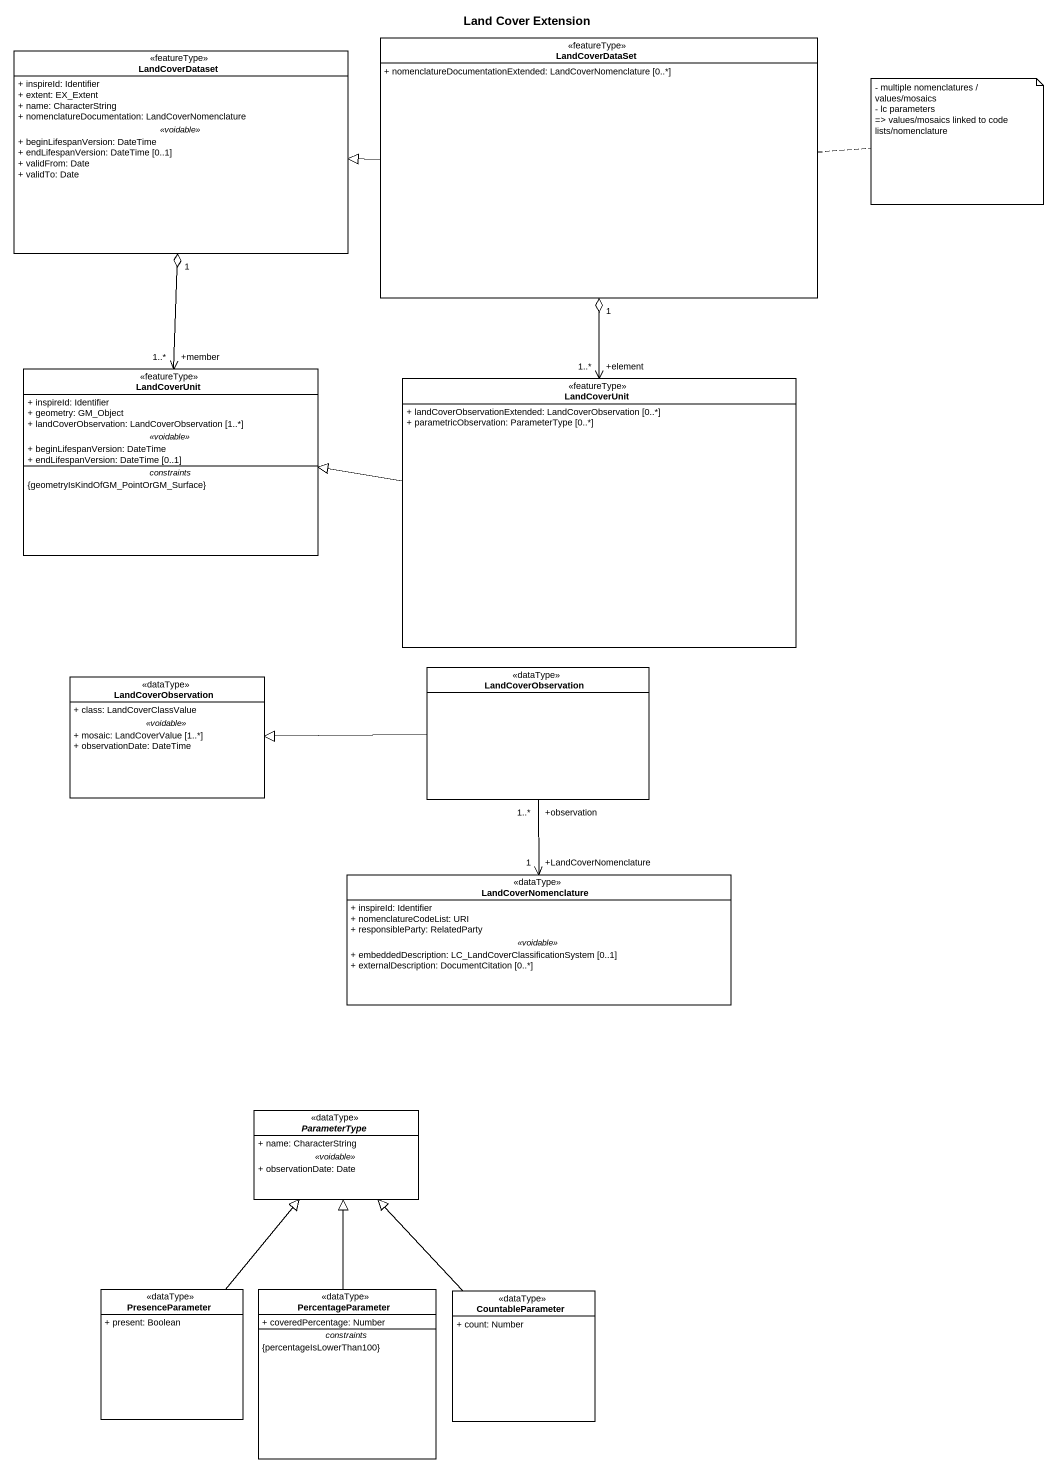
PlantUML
@startuml
title Land Cover Extension
hide circle
hide empty members
skinparam classAttributeIconSize 0
class LandCoverDataset <<featureType>> {
  + inspireId: Identifier
  + extent: EX_Extent
  + name: CharacterString
  + nomenclatureDocumentation: LandCoverNomenclature
  .. <<voidable>> ..
  + beginLifespanVersion: DateTime
  + endLifespanVersion: DateTime [0..1]
  + validFrom: Date
  + validTo: Date
}
class LandCoverDataSet <<featureType>> {
  + nomenclatureDocumentationExtended: LandCoverNomenclature [0..*]
}
class LandCoverUnit <<featureType>> {
  + inspireId: Identifier
  + geometry: GM_Object
  + landCoverObservation: LandCoverObservation [1..*]
  .. <<voidable>> ..
  + beginLifespanVersion: DateTime
  + endLifespanVersion: DateTime [0..1]
  -- constraints --
  {geometryIsKindOfGM_PointOrGM_Surface}
}
class "LandCoverUnit" as LandCoverUnit_2 <<featureType>> {
  + landCoverObservationExtended: LandCoverObservation [0..*]
  + parametricObservation: ParameterType [0..*]
}
class LandCoverObservation <<dataType>>
class "LandCoverObservation" as LandCoverObservation_2 <<dataType>> {
  + class: LandCoverClassValue
  .. <<voidable>> ..
  + mosaic: LandCoverValue [1..*]
  + observationDate: DateTime
}
class LandCoverNomenclature <<dataType>> {
  + inspireId: Identifier
  + nomenclatureCodeList: URI
  + responsibleParty: RelatedParty
  .. <<voidable>> ..
  + embeddedDescription: LC_LandCoverClassificationSystem [0..1]
  + externalDescription: DocumentCitation [0..*]
}
abstract class ParameterType <<dataType>> {
  + name: CharacterString
  .. <<voidable>> ..
  + observationDate: Date
}
class PresenceParameter <<dataType>> {
  + present: Boolean
}
class PercentageParameter <<dataType>> {
  + coveredPercentage: Number
  -- constraints --
  {percentageIsLowerThan100}
}
class CountableParameter <<dataType>> {
  + count: Number
}
LandCoverDataSet -left-|> LandCoverDataset
LandCoverUnit "+member\n1..*" <-up-o "1" LandCoverDataset
LandCoverUnit_2 "+element\n1..*" <-up-o "1" LandCoverDataSet
LandCoverUnit_2 -left-|> LandCoverUnit
LandCoverObservation -left-|> LandCoverObservation_2
LandCoverObservation "+observation\n1..*" --> "+LandCoverNomenclature\n1" LandCoverNomenclature
PresenceParameter -up-|> ParameterType
PercentageParameter -up-|> ParameterType
CountableParameter -up-|> ParameterType
note right of LandCoverDataSet
  - multiple nomenclatures / values/mosaics
  - lc parameters
  ~=> values/mosaics linked to code lists/nomenclature
end note
@enduml
